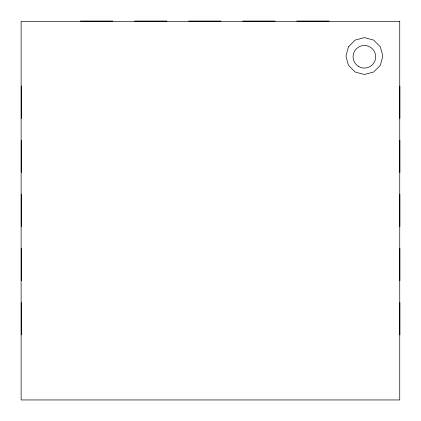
<?xml version="1.0" encoding="UTF-8"?>
<svg xmlns="http://www.w3.org/2000/svg" width="421" height="421" viewBox="0 0 421 421"><rect width="100%" height="100%" fill="white"/><g stroke="black" fill="none" stroke-linecap="round" stroke-linejoin="round"><path stroke-width="0.63" d="M80.395 21.05L112.849 21.05M134.483 21.05L166.937 21.05M188.571 21.05L221.025 21.05M242.659 21.05L275.113 21.05M296.752 21.05L329.201 21.05M399.876 86.042L399.876 118.496M399.876 140.13L399.876 172.584M399.876 194.218L399.876 226.672M399.876 248.306L399.876 280.76M399.876 302.399L399.876 334.853M21.255 86.042L21.255 118.496M21.255 140.13L21.255 172.584M21.255 194.218L21.255 226.672M21.255 248.306L21.255 280.76M21.255 302.399L21.255 334.853M348.425 46.831L345.951 56.051L348.425 65.271L355.171 72.023L364.391 74.491L373.611 72.023L380.363 65.271L382.831 56.051L380.363 46.831L373.611 40.079L364.391 37.611L355.171 40.079L348.425 46.831M399.745 21.329L21.124 21.329L21.124 399.95L399.745 399.95L399.745 21.329M358.729 66.581A11.304 11.304 0 0 0 375.679 56.793A11.304 11.304 0 0 0 358.729 47.005A11.304 11.304 0 0 0 358.729 66.581"/></g></svg>
